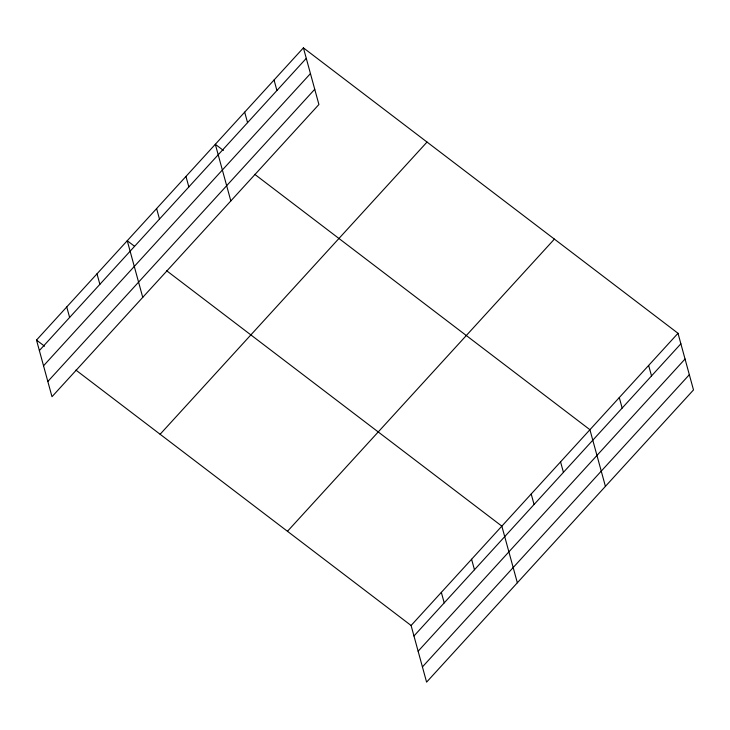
<?xml version="1.0" encoding="UTF-8"?>
<svg xmlns="http://www.w3.org/2000/svg" width="730" height="730" viewBox="0 0 730 730"><rect width="100%" height="100%" fill="white"/><g stroke="black" fill="none" stroke-linecap="round" stroke-linejoin="round"><path stroke-width="1.09" d="M303.406 47.861L318.91 104.509L51.994 396.709L36.5 340.07L303.406 47.861L678.006 333.291L693.5 389.929L426.594 682.139L411.09 625.491L75.911 370.101M39.374 350.564L306.281 58.354M43.535 365.794L310.451 73.584M47.833 381.48L314.74 89.279M160.116 434.259L427.023 142.058M287.474 531.303L554.389 239.102M411.09 625.491L678.006 333.291M413.965 635.985L680.871 343.784M418.135 651.215L685.041 359.014M422.424 666.91L689.33 374.7M223.389 150.435L215.332 144.294L230.826 200.932M254.743 174.324L589.922 429.714L605.416 486.363M134.411 246.183L127.248 240.718L142.742 297.365M166.659 270.748L501.848 526.138L517.342 582.786M36.5 340.07L44.557 346.212M648.642 365.429L651.516 375.923M619.286 397.576L622.152 408.07M560.567 461.862L563.432 472.346M531.203 494L534.077 504.494M471.589 559.262L474.464 569.756M441.34 592.377L444.214 602.87M274.051 80.008L276.916 90.502M244.687 112.146L247.561 122.64M185.968 176.432L188.842 186.926M156.612 208.579L159.478 219.073M96.999 273.832L99.873 284.326M66.749 306.956L69.624 317.44"/></g></svg>
